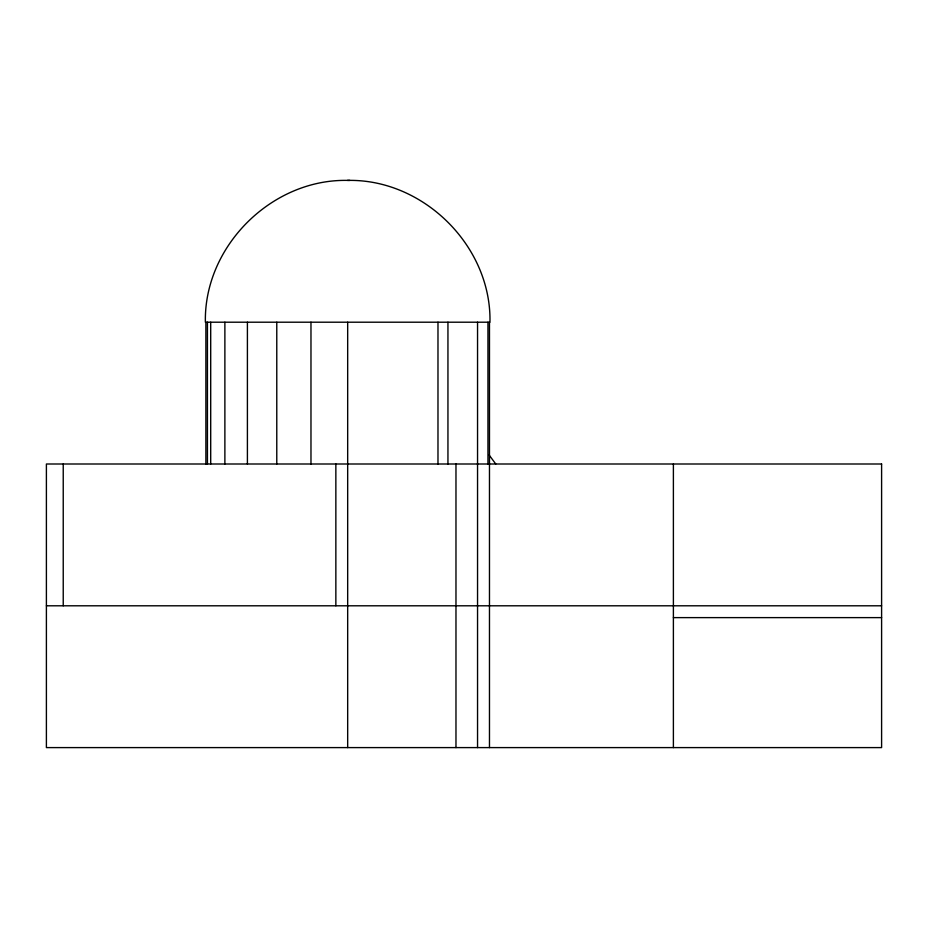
<?xml version="1.0" encoding="UTF-8"?>
<svg xmlns="http://www.w3.org/2000/svg" width="928" height="928" viewBox="0 0 928 928"><rect width="100%" height="100%" fill="white"/><g stroke="black" fill="none" stroke-linecap="round" stroke-linejoin="round"><path stroke-width="1.39" d="M347.675 180.403C271.8 178.779 203.812 246.222 205.378 322.202L489.961 322.202C491.538 246.222 423.539 178.779 347.675 180.403L349.879 180.403M46.4 605.798L881.6 605.798M673.392 617.619L881.6 617.619M488.894 454.708L495.761 464M673.392 464L673.392 747.597M489.474 322.202L489.474 747.597M487.954 322.202L487.954 464M477.549 322.202L477.549 747.597M455.973 464L455.973 747.597M447.946 322.202L447.946 464M437.981 322.202L437.981 464M347.675 322.202L347.675 747.597M335.855 464L335.855 605.798M310.973 322.202L310.973 464M276.776 322.202L276.776 464M247.405 322.202L247.405 464M224.878 322.202L224.878 464M210.702 322.202L210.702 464M207.431 322.202L207.431 464M205.877 322.202L205.877 464M63.232 464L63.232 605.798M881.6 464L46.4 464L46.4 747.597L881.6 747.597L881.6 464"/></g></svg>
